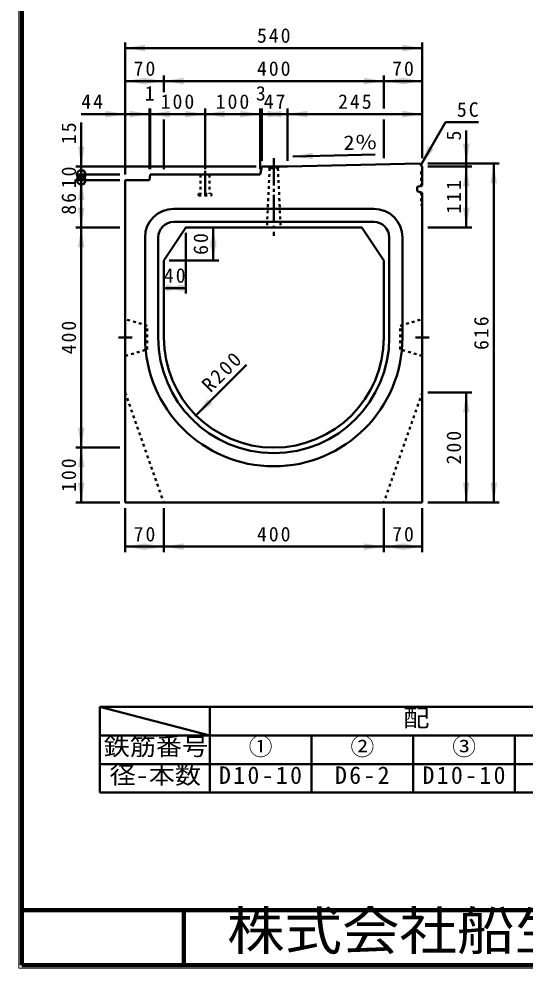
# Model space of a CAD drawing. Units: millimetres, scale not verified. Extents: x 100 to 4105, y 100 to 2870.
# Drawn here: x 100 to 1020, y 100 to 1824 of the extents above; entities that cross this region are included whole.
import ezdxf
from ezdxf.enums import TextEntityAlignment as Align

# ---------------------------------------------------------------- set-up
doc = ezdxf.new("R2010")
doc.units = ezdxf.units.MM
doc.header["$LTSCALE"] = 5
doc.header["$PDMODE"] = 32
doc.header["$PDSIZE"] = 2.5
doc.linetypes.add('USER1', pattern=[2.2, 1, -1.2])
doc.linetypes.add('USER2', pattern=[13.4, 10, -1.2, 1, -1.2])
doc.layers.add('V-nasSTD', color=7, linetype='Continuous', lineweight=35)
doc.styles.add('ＭＳ ゴシック', font='')
doc.styles.get('ＭＳ ゴシック').set_extended_font_data('MS Gothic')

msp = doc.modelspace()

# ---------------------------------------------------------------- hatches: boundary and pattern name
at = {"layer": 'V-nasSTD'}
for points in [[(329.262, 1777.66), (293.262, 1771.66), (329.262, 1765.66)], [(797.262, 1765.66), (833.262, 1771.66), (797.262, 1777.66)], [(329.262, 1717.66), (293.262, 1711.66), (329.262, 1705.66)], [(327.262, 1705.66), (363.262, 1711.66), (327.262, 1717.66)], [(399.262, 1717.66), (363.262, 1711.66), (399.262, 1705.66)], [(727.262, 1705.66), (763.262, 1711.66), (727.262, 1717.66)], [(799.262, 1717.66), (763.262, 1711.66), (799.262, 1705.66)], [(797.262, 1705.66), (833.262, 1711.66), (797.262, 1717.66)], [(257.262, 1645.66), (293.262, 1651.66), (257.262, 1657.66)], [(301.262, 1645.66), (337.262, 1651.66), (301.262, 1657.66)], [(374.262, 1657.66), (338.262, 1651.66), (374.262, 1645.66)], [(402.262, 1645.66), (438.262, 1651.66), (402.262, 1657.66)], [(474.262, 1657.66), (438.262, 1651.66), (474.262, 1645.66)], [(502.262, 1645.66), (538.262, 1651.66), (502.262, 1657.66)], [(577.262, 1657.66), (541.262, 1651.66), (577.262, 1645.66)], [(552.262, 1645.66), (588.262, 1651.66), (552.262, 1657.66)], [(624.262, 1657.66), (588.262, 1651.66), (624.262, 1645.66)], [(797.262, 1645.66), (833.262, 1651.66), (797.262, 1657.66)], [(219.262, 1592.66), (213.262, 1556.66), (207.262, 1592.66)], [(843.566, 1593.337), (830.762, 1559.16), (853.959, 1587.337)], [(907.262, 1597.66), (913.262, 1561.66), (919.262, 1597.66)], [(633.744, 1581.624), (597.877, 1574.875), (633.994, 1569.626)], [(919.262, 1520.66), (913.262, 1556.66), (907.262, 1520.66)], [(969.262, 1525.66), (963.262, 1561.66), (957.262, 1525.66)], [(219.262, 1495.66), (213.262, 1531.66), (207.262, 1495.66)], [(207.262, 1481.66), (213.262, 1445.66), (219.262, 1481.66)], [(907.262, 1481.66), (913.262, 1445.66), (919.262, 1481.66)], [(219.262, 1409.66), (213.262, 1445.66), (207.262, 1409.66)], [(459.262, 1409.66), (453.262, 1445.66), (447.262, 1409.66)], [(447.262, 1421.66), (453.262, 1385.66), (459.262, 1421.66)], [(399.262, 1341.66), (363.262, 1335.66), (399.262, 1329.66)], [(367.262, 1329.66), (403.262, 1335.66), (367.262, 1341.66)], [(919.262, 1109.66), (913.262, 1145.66), (907.262, 1109.66)], [(443.054, 1133.937), (421.841, 1104.238), (451.54, 1125.452)], [(207.262, 1081.66), (213.262, 1045.66), (219.262, 1081.66)], [(219.262, 1009.66), (213.262, 1045.66), (207.262, 1009.66)], [(207.262, 981.66), (213.262, 945.66), (219.262, 981.66)], [(907.262, 981.66), (913.262, 945.66), (919.262, 981.66)], [(957.262, 981.66), (963.262, 945.66), (969.262, 981.66)], [(329.262, 871.66), (293.262, 865.66), (329.262, 859.66)], [(327.262, 859.66), (363.262, 865.66), (327.262, 871.66)], [(399.262, 871.66), (363.262, 865.66), (399.262, 859.66)], [(727.262, 859.66), (763.262, 865.66), (727.262, 871.66)], [(799.262, 871.66), (763.262, 865.66), (799.262, 859.66)], [(797.262, 859.66), (833.262, 865.66), (797.262, 871.66)]]:
    msp.add_hatch(color=256, dxfattribs=at).paths.add_polyline_path(points)

# ---------------------------------------------------------------- linework, layer by layer
at = {"layer": 'V-nasSTD', "lineweight": 100}
for p, q in [((105, 2865), (105, 105)), ((105, 205), (4100, 205)), ((400, 205), (400, 105)), ((105, 105), (4100, 105))]:
    msp.add_line(p, q, dxfattribs=at)
at = {"layer": 'V-nasSTD', "lineweight": 50}
for p, q in [((293.262, 1541.66), (293.262, 1781.66)), ((833.262, 1571.66), (833.262, 1781.66)), ((293.262, 1771.66), (833.262, 1771.66)), ((293.262, 1711.66), (363.262, 1711.66)), ((363.262, 1691.66), (363.262, 1721.66)), ((363.262, 1711.66), (763.262, 1711.66)), ((763.262, 1661.66), (763.262, 1721.66)), ((763.262, 1711.66), (833.262, 1711.66)), ((337.262, 1551.66), (337.262, 1661.66)), ((338.262, 1551.66), (338.262, 1661.66)), ((438.262, 1551.66), (438.262, 1661.66)), ((538.262, 1551.66), (538.262, 1661.66)), ((541.262, 1566.66), (541.262, 1661.66)), ((588.262, 1566.66), (588.262, 1661.66)), ((213.262, 1651.66), (293.262, 1651.66)), ((293.262, 1651.66), (337.262, 1651.66)), ((337.262, 1651.66), (338.262, 1651.66)), ((338.262, 1651.66), (438.262, 1651.66)), ((363.262, 1641.66), (363.262, 1551.66)), ((438.262, 1651.66), (538.262, 1651.66)), ((538.262, 1651.66), (541.262, 1651.66)), ((541.262, 1651.66), (588.262, 1651.66)), ((588.262, 1651.66), (833.262, 1651.66)), ((763.262, 1641.66), (763.262, 1571.66)), ((213.262, 1636.66), (213.262, 1556.66)), ((875.762, 1637.102), (830.762, 1559.16)), ((875.762, 1637.102), (935.762, 1637.102)), ((913.262, 1621.66), (913.262, 1561.66)), ((597.877, 1574.875), (747.844, 1577.999)), ((531.262, 1556.66), (203.262, 1556.66)), ((213.262, 1556.66), (213.262, 1541.66)), ((541.262, 1556.66), (538.262, 1541.66)), ((541.262, 1556.66), (588.262, 1556.66)), ((588.262, 1556.66), (828.262, 1561.66)), ((828.262, 1561.66), (833.262, 1556.66)), ((833.262, 1556.66), (833.262, 1521.675)), ((843.262, 1561.66), (973.262, 1561.66)), ((843.262, 1556.66), (923.262, 1556.66)), ((913.262, 1556.66), (913.262, 1561.66)), ((913.262, 1445.66), (913.262, 1556.66)), ((963.262, 945.66), (963.262, 1561.66)), ((283.262, 1541.66), (203.262, 1541.66)), ((213.262, 1541.66), (213.262, 1531.66)), ((338.262, 1541.66), (337.262, 1531.66)), ((538.262, 1541.66), (338.262, 1541.66)), ((283.262, 1531.66), (203.262, 1531.66)), ((213.262, 1445.66), (213.262, 1531.66)), ((293.262, 945.66), (293.262, 1531.66)), ((293.262, 1531.66), (337.262, 1531.66)), ((824.262, 1519.66), (833.262, 1521.675)), ((824.262, 1511.66), (824.262, 1519.66)), ((824.262, 1511.66), (833.262, 1508.302)), ((833.262, 945.66), (833.262, 1508.302)), ((381.262, 1479.66), (745.262, 1479.66)), ((381.262, 1455.66), (745.262, 1455.66)), ((283.262, 1445.66), (203.262, 1445.66)), ((213.262, 1045.66), (213.262, 1445.66)), ((403.262, 1445.66), (363.262, 1385.66)), ((403.262, 1445.66), (723.262, 1445.66)), ((403.262, 1435.66), (403.262, 1325.66)), ((453.262, 1385.66), (453.262, 1445.66)), ((550.762, 1445.66), (575.762, 1445.66)), ((723.262, 1445.66), (763.262, 1385.66)), ((843.262, 1445.66), (923.262, 1445.66)), ((329.262, 1395.66), (329.262, 1427.66)), ((353.262, 1395.66), (353.262, 1427.66)), ((773.262, 1427.66), (773.262, 1395.66)), ((797.262, 1427.66), (797.262, 1395.66)), ((329.262, 1245.66), (329.262, 1395.66)), ((353.262, 1245.66), (353.262, 1395.66)), ((363.262, 1385.66), (363.262, 1245.66)), ((373.262, 1385.66), (463.262, 1385.66)), ((763.262, 1385.66), (763.262, 1245.66)), ((773.262, 1395.66), (773.262, 1245.66)), ((797.262, 1395.66), (797.262, 1245.66)), ((363.262, 1335.66), (403.262, 1335.66)), ((421.841, 1104.238), (513.765, 1196.162)), ((843.262, 1145.66), (923.262, 1145.66)), ((913.262, 945.66), (913.262, 1145.66)), ((283.262, 1045.66), (203.262, 1045.66)), ((213.262, 945.66), (213.262, 1045.66)), ((283.262, 945.66), (203.262, 945.66)), ((293.262, 945.66), (833.262, 945.66)), ((293.262, 935.66), (293.262, 855.66)), ((363.262, 935.66), (363.262, 855.66)), ((763.262, 935.66), (763.262, 855.66)), ((833.262, 935.66), (833.262, 855.66)), ((843.262, 945.66), (973.262, 945.66)), ((293.262, 865.66), (363.262, 865.66)), ((363.262, 865.66), (763.262, 865.66)), ((763.262, 865.66), (833.262, 865.66)), ((246.803, 574.682), (246.803, 522.682)), ((446.803, 574.682), (246.803, 574.682)), ((246.803, 574.682), (446.803, 522.682)), ((446.803, 522.682), (446.803, 574.682)), ((631.803, 574.682), (446.803, 574.682)), ((816.803, 574.682), (631.803, 574.682)), ((1001.803, 574.682), (816.803, 574.682)), ((1186.803, 574.682), (1001.803, 574.682)), ((246.803, 522.682), (411.803, 522.682)), ((246.803, 522.682), (246.803, 470.682)), ((446.803, 522.682), (246.803, 522.682)), ((446.803, 522.682), (631.803, 522.682)), ((446.803, 470.682), (446.803, 522.682)), ((446.803, 522.682), (446.803, 470.682)), ((631.803, 522.682), (816.803, 522.682)), ((631.803, 470.682), (631.803, 522.682)), ((631.803, 522.682), (631.803, 470.682)), ((816.803, 522.682), (1001.803, 522.682)), ((816.803, 470.682), (816.803, 522.682)), ((816.803, 522.682), (816.803, 470.682)), ((1001.803, 470.682), (1001.803, 522.682)), ((1001.803, 522.682), (1001.803, 470.682)), ((1186.803, 522.682), (1001.803, 522.682)), ((246.803, 470.682), (246.803, 418.682)), ((446.803, 470.682), (246.803, 470.682)), ((446.803, 470.682), (631.803, 470.682)), ((446.803, 418.682), (446.803, 470.682)), ((446.803, 470.682), (446.803, 418.682)), ((631.803, 470.682), (816.803, 470.682)), ((631.803, 418.682), (631.803, 470.682)), ((631.803, 470.682), (631.803, 418.682)), ((816.803, 470.682), (1001.803, 470.682)), ((816.803, 418.682), (816.803, 470.682)), ((816.803, 470.682), (816.803, 418.682)), ((1001.803, 418.682), (1001.803, 470.682)), ((1001.803, 470.682), (1001.803, 418.682)), ((1001.803, 470.682), (1186.803, 470.682)), ((246.803, 418.682), (446.803, 418.682)), ((446.803, 418.682), (631.803, 418.682)), ((631.803, 418.682), (816.803, 418.682)), ((816.803, 418.682), (1001.803, 418.682)), ((1001.803, 418.682), (1186.803, 418.682))]:
    msp.add_line(p, q, dxfattribs=at)
at = {"layer": 'V-nasSTD', "linetype": 'USER2', "lineweight": 50}
for p, q in [((563.262, 1571.66), (563.262, 1430.66)), ((438.262, 1548.66), (438.262, 1503.66)), ((305.762, 1245.66), (280.762, 1245.66)), ((820.762, 1245.66), (845.762, 1245.66))]:
    msp.add_line(p, q, dxfattribs=at)
at = {"layer": 'V-nasSTD', "linetype": 'USER1', "lineweight": 50}
for p, q in [((555.762, 1553.66), (550.762, 1445.66)), ((555.762, 1553.66), (552.762, 1556.66)), ((552.762, 1556.66), (573.762, 1556.66)), ((555.762, 1553.66), (570.762, 1553.66)), ((570.762, 1553.66), (573.762, 1556.66)), ((570.762, 1553.66), (575.762, 1445.66)), ((430.262, 1541.66), (430.262, 1506.66)), ((446.262, 1541.66), (446.262, 1506.66)), ((830.962, 1546.66), (833.262, 1548.96)), ((830.962, 1546.66), (830.962, 1521.16)), ((426.262, 1506.66), (450.262, 1506.66)), ((426.262, 1506.66), (426.262, 1503.66)), ((426.262, 1503.66), (450.262, 1503.66)), ((450.262, 1506.66), (450.262, 1503.66)), ((830.962, 1509.16), (830.962, 1486.66)), ((830.962, 1486.66), (833.262, 1484.36)), ((333.262, 1267.16), (293.262, 1279.16)), ((293.262, 1279.16), (293.262, 1212.16)), ((793.262, 1267.16), (833.262, 1279.16)), ((833.262, 1279.16), (833.262, 1212.16)), ((333.262, 1224.16), (333.262, 1267.16)), ((793.262, 1224.16), (793.262, 1267.16)), ((293.262, 1212.16), (333.262, 1224.16)), ((833.262, 1212.16), (793.262, 1224.16)), ((293.262, 1145.66), (363.262, 945.66)), ((833.262, 1145.66), (763.262, 945.66))]:
    msp.add_line(p, q, dxfattribs=at)
at = {"layer": 'V-nasSTD', "lineweight": 13}
msp.add_lwpolyline([(100, 100), (100, 2870), (4105, 2870), (4105, 100)], close=True, dxfattribs=at)
at = {"layer": 'V-nasSTD', "lineweight": 50}
for centre in [(213.262, 1541.66), (213.262, 1531.66)]:
    msp.add_circle(centre, 8, dxfattribs=at)
for centre, radius, start, end in [((381.262, 1427.66), 52, 90, 180), ((745.262, 1427.66), 52, 0, 90), ((381.262, 1427.66), 28, 90, 180), ((745.262, 1427.66), 28, 0, 90), ((563.262, 1245.66), 234, 180, 270), ((563.262, 1245.66), 210, 180, 270), ((563.262, 1245.66), 200, 180, 270), ((563.262, 1245.66), 200, 270, 0), ((563.262, 1245.66), 210, 270, 0), ((563.262, 1245.66), 234, 270, 0)]:
    msp.add_arc(centre, radius, start, end, dxfattribs=at)
at = {"layer": 'V-nasSTD'}
for p in [(830.962, 1521.16), (830.962, 1509.16)]:
    msp.add_point(p, dxfattribs=at)

# ---------------------------------------------------------------- texts
at = {"layer": 'V-nasSTD', "style": 'ＭＳ ゴシック'}
for s, height, p in [('1', 26.39, (328.762, 1702.66)), ('3', 26.39, (530.762, 1702.66)), ('①', 31.67, (517.703, 518.282)), ('②', 31.67, (702.703, 518.282)), ('③', 31.67, (887.703, 518.282))]:
    msp.add_text(s, height=height, dxfattribs=at).set_placement(p, align=Align.TOP_LEFT)
at = {"layer": 'V-nasSTD', "style": 'ＭＳ ゴシック', "width": 1.15}
msp.add_text('2％', height=26.39, rotation=1.193, dxfattribs=at).set_placement((689.507, 1612.792), align=Align.TOP_LEFT)
at = {"layer": 'V-nasSTD', "style": 'ＭＳ ゴシック'}
msp.add_text('5', height=26.39, rotation=90, dxfattribs=at).set_placement((877.262, 1603.66), align=Align.TOP_LEFT)
at = {"layer": 'V-nasSTD', "style": 'ＭＳ ゴシック', "width": 1.1}
for s, height, p in [('配\u3000\u3000\u3000\u3000   \u3000筋', 31.67, (798.763, 570.282)), ('鉄筋番号', 31.67, (253.923, 518.282)), ('径-本数', 31.67, (264.723, 466.282)), ('株式会社船生コンクリート工業', 69.65, (478.279, 202.55))]:
    msp.add_text(s, height=height, dxfattribs=at).set_placement(p, align=Align.TOP_LEFT)
at = {"layer": 'V-nasSTD', "attachment_point": 1, "style": 'ＭＳ ゴシック'}
for s, insert, char_height in [('\\T1.2;540', (532.662, 1807.66), 26.39), ('\\T1.2;70', (308.462, 1747.66), 26.39), ('\\T1.2;400', (532.662, 1747.66), 26.39), ('\\T1.2;70', (778.462, 1747.66), 26.39), ('\\T1.2;44', (213.262, 1687.66), 26.39), ('\\T1.2;100', (357.662, 1687.66), 26.39), ('\\T1.2;100', (457.662, 1687.66), 26.39), ('\\T1.2;47', (544.962, 1687.66), 26.39), ('\\T1.2;245', (680.162, 1687.66), 26.39), ('\\T1.2;5C', (896.162, 1673.102), 26.39), ('\\T1.2;40', (363.462, 1371.66), 26.39), ('\\T1.2;70', (308.462, 901.66), 26.39), ('\\T1.2;400', (532.662, 901.66), 26.39), ('\\T1.2;70', (778.462, 901.66), 26.39), ('\\T1.2;D10-10', (463.703, 466.282), 31.67), ('\\T1.2;D6-2', (674.623, 466.282), 31.67), ('\\T1.2;D10-10', (833.703, 466.282), 31.67)]:
    msp.add_mtext(s, dxfattribs=dict(at, insert=insert, char_height=char_height))
at = {"layer": 'V-nasSTD', "char_height": 26.39, "attachment_point": 1, "style": 'ＭＳ ゴシック'}
for s, insert, rotation in [('\\T1.2;15', (177.262, 1597.06), 90), ('\\T1.2;10', (177.262, 1516.86), 90), ('\\T1.2;111', (877.262, 1470.56), 90), ('\\T1.2;86', (177.262, 1468.86), 90), ('\\T1.2;60', (417.262, 1395.86), 90), ('\\T1.2;616', (927.262, 1223.06), 90), ('\\T1.2;400', (177.262, 1215.06), 90), ('\\T1.2;R200', (429.761, 1163.07), 45), ('\\T1.2;200', (877.262, 1015.06), 90), ('\\T1.2;100', (177.262, 965.06), 90)]:
    msp.add_mtext(s, dxfattribs=dict(at, insert=insert, rotation=rotation))

doc.saveas('drawing.dxf')
